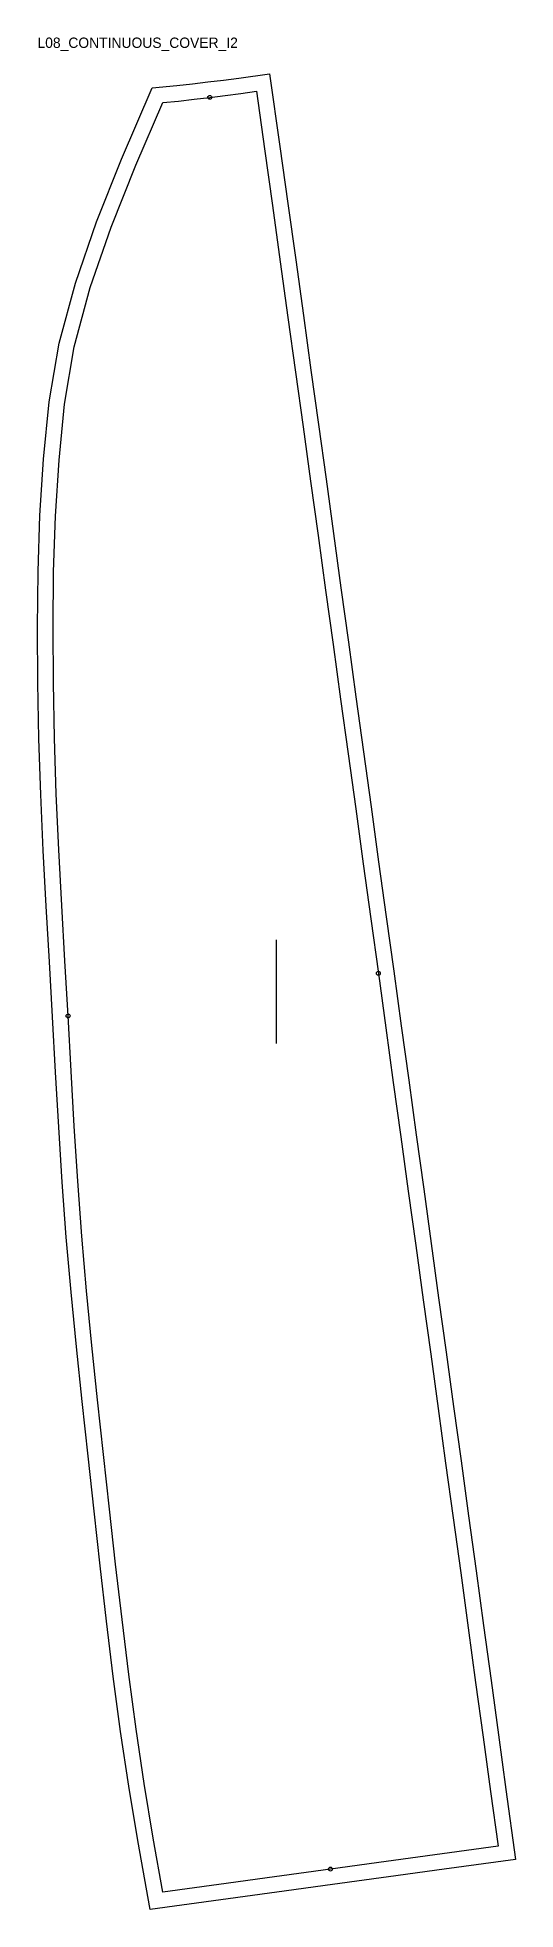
# Model space of a CAD drawing. Header units: millimetres. Extents: x -97 to 272, y -13 to 1432.
import ezdxf

# ---------------------------------------------------------------- set-up
doc = ezdxf.new("R2010")
doc.units = ezdxf.units.MM
for name, color, linetype in [('CUT', 1, 'Continuous'), ('GRAIN', 3, 'Continuous'), ('ID', 7, 'Continuous'), ('NOTCH', 2, 'Continuous'), ('SEAM', 5, 'Continuous')]:
    doc.layers.add(name, color=color, linetype=linetype)

msp = doc.modelspace()

# ---------------------------------------------------------------- linework, layer by layer
at = {"layer": 'CUT'}
msp.add_lwpolyline([(-9.8, -13.4), (-19.3, 39.8), (-26.3, 81.9), (-32.6, 124.1), (-38.2, 166.6), (-43.4, 209.2), (-48.3, 251.9), (-53, 294.3), (-57.7, 336.6), (-62.3, 378.8), (-66.7, 421), (-70.8, 463.3), (-74.5, 505.7), (-77.7, 548.2), (-80.3, 590.8), (-82.7, 633.3), (-85.1, 675.9), (-87.5, 718.5), (-90, 761.3), (-92.3, 804.4), (-94.2, 847.5), (-95.6, 890.6), (-96.4, 933.7), (-96.7, 976.6), (-96.3, 1019.7), (-94.8, 1063), (-92.1, 1106.6), (-87.8, 1150.7), (-80, 1196), (-67.4, 1242.5), (-51.1, 1289.9), (-32, 1338.1), (-8.2, 1393.2), (10.9, 1395.1), (22.8, 1396.4), (34.8, 1397.8), (46.7, 1399.3), (58.6, 1400.8), (82.4, 1404.1), (90.3, 1347.9), (96.4, 1304), (102.5, 1260.5), (108.4, 1217.6), (114.3, 1175.3), (120.1, 1133.2), (125.9, 1091.2), (131.6, 1049.2), (137.4, 1007.2), (143.2, 965.1), (149, 923), (154.8, 880.6), (160.7, 838.1), (166.5, 795.6), (172.4, 753.2), (178.2, 711.1), (183.9, 669), (189.7, 627), (195.5, 584.9), (201.3, 542.9), (207.1, 500.9), (212.8, 459), (218.6, 417), (224.3, 375), (230.1, 333), (235.9, 290.7), (241.7, 248.2), (247.4, 205.8), (253.2, 163.5), (259, 121.4), (264.7, 79.3), (272.1, 25.3), (217.1, 17.8), (174, 11.8), (130.9, 5.9), (87.9, -0.1), (44.7, -6), (-9.8, -13.4)], close=True, dxfattribs=at)
at = {"layer": 'GRAIN'}
msp.add_line((87.7, 655.3), (87.7, 735.3), dxfattribs=at)
at = {"layer": 'NOTCH'}
for centre in [(36.2, 1385.9), (166.3, 709.5), (-73.1, 676.6), (129.3, 17.8)]:
    msp.add_circle(centre, 1.5, dxfattribs=at)
at = {"layer": 'SEAM'}
msp.add_lwpolyline([(0, 0), (-7.4, 41.8), (-14.4, 83.8), (-20.7, 125.8), (-26.3, 168.1), (-31.5, 210.6), (-36.4, 253.2), (-41.1, 295.7), (-45.8, 337.9), (-50.4, 380.1), (-54.7, 422.2), (-58.8, 464.4), (-62.6, 506.6), (-65.7, 549), (-68.4, 591.5), (-70.8, 634), (-73.1, 676.6), (-75.5, 719.2), (-78, 762), (-80.3, 804.9), (-82.2, 848), (-83.6, 891), (-84.4, 933.8), (-84.7, 976.6), (-84.3, 1019.5), (-82.8, 1062.5), (-80.1, 1105.7), (-75.9, 1149.1), (-68.3, 1193.4), (-56, 1239), (-39.8, 1285.7), (-20.9, 1333.5), (0, 1381.9), (12.1, 1383.1), (24.2, 1384.5), (36.2, 1385.9), (48.2, 1387.4), (60.2, 1388.9), (72.2, 1390.6), (78.4, 1346.3), (84.5, 1302.3), (90.6, 1258.9), (96.5, 1216), (102.4, 1173.6), (108.2, 1131.5), (114, 1089.5), (119.8, 1047.5), (125.5, 1005.5), (131.3, 963.5), (137.1, 921.3), (142.9, 879), (148.8, 836.5), (154.6, 794), (160.5, 751.6), (166.3, 709.5), (172.1, 667.4), (177.8, 625.3), (183.6, 583.3), (189.4, 541.3), (195.2, 499.3), (200.9, 457.3), (206.7, 415.4), (212.5, 373.4), (218.2, 331.3), (224, 289.1), (229.8, 246.6), (235.5, 204.2), (241.3, 161.9), (247.1, 119.8), (252.8, 77.6), (258.6, 35.6), (215.5, 29.6), (172.4, 23.7), (129.3, 17.8), (86.2, 11.8), (43.1, 5.8)], close=True, dxfattribs=at)

# ---------------------------------------------------------------- texts
at = {"layer": 'ID'}
msp.add_text('L08_CONTINUOUS_COVER_I2', height=8, dxfattribs=at).set_placement((-96.7, 1424.1))

doc.saveas('drawing.dxf')
